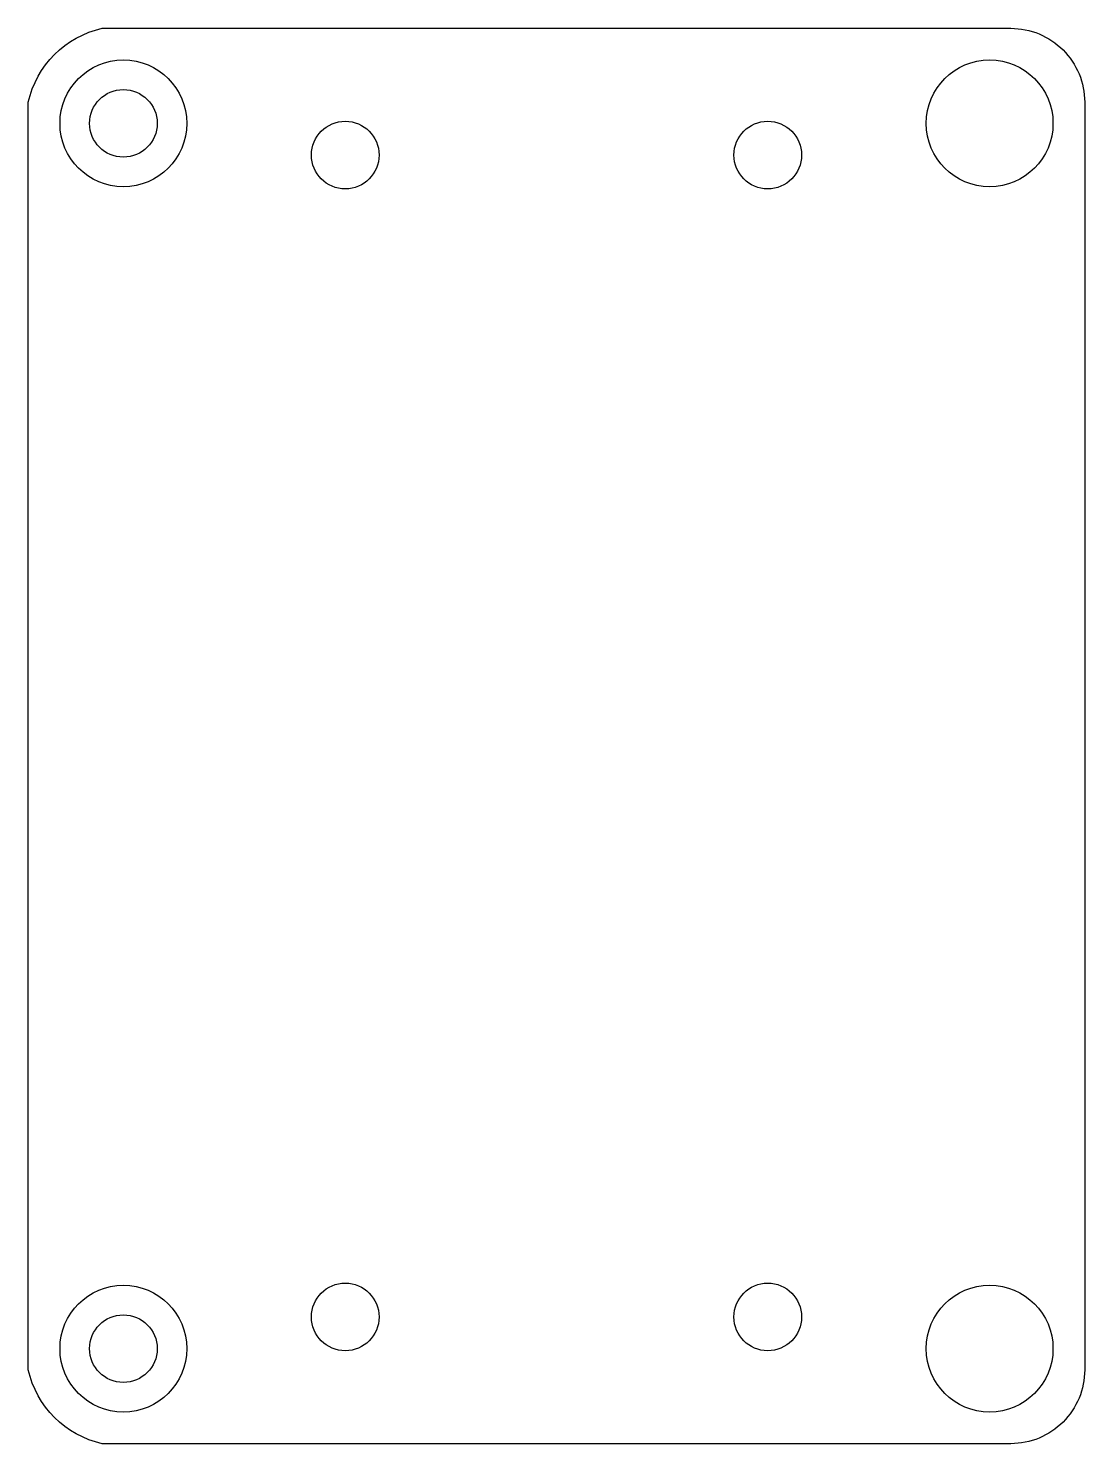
# Model space of a CAD drawing. Header units: millimetres. Extents: x -25 to 25, y -33.5 to 33.5.
import ezdxf

# ---------------------------------------------------------------- set-up
doc = ezdxf.new("R2010")
doc.units = ezdxf.units.MM
doc.layers.get('0').update_dxf_attribs({"linetype": 'CONTINUOUS'})

msp = doc.modelspace()

# ---------------------------------------------------------------- linework, layer by layer
msp.add_lwpolyline([(-21.5, -33.5, -0.291201), (-25, -30), (-25, 30, -0.291201), (-21.5, 33.5), (21.5, 33.5, -0.414214), (25, 30), (25, -30, -0.414214), (21.5, -33.5)], format="xyb", close=True)
for centre, radius in [((-20.5, 29), 3), ((20.5, 29), 3), ((-20.5, 29), 1.6), ((-10, 27.5), 1.6), ((10, 27.5), 1.6), ((-20.5, -29), 3), ((-10, -27.5), 1.6), ((10, -27.5), 1.6), ((20.5, -29), 3), ((-20.5, -29), 1.6)]:
    msp.add_circle(centre, radius)

doc.saveas('drawing.dxf')
